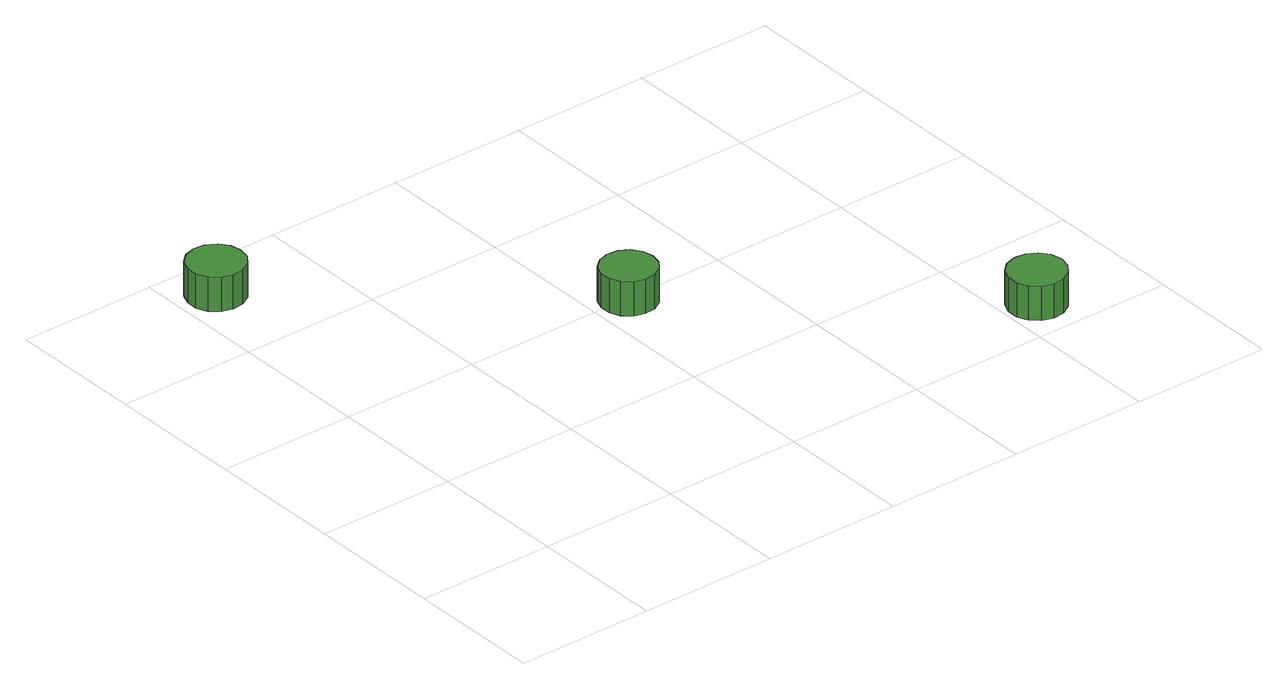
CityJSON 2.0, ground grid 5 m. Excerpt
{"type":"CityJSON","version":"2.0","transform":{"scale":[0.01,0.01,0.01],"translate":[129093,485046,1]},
"CityObjects":{
"tree1":{"type":"SolitaryVegetationObject","attributes":{"function":"something"},"geometry":[{"type":"MultiSurface","lod":"1","boundaries":[[[0,1,2,3,4,5,6,7,8,9,10,11,12,13,14]],[[15,16,17,18,19,20,21,22,23,24,25,26,27,28,29]],[[0,29,28,1]],[[1,28,27,2]],[[2,27,26,3]],[[3,26,25,4]],[[4,25,24,5]],[[5,24,23,6]],[[6,23,22,7]],[[7,22,21,8]],[[8,21,20,9]],[[9,20,19,10]],[[10,19,18,11]],[[11,18,17,12]],[[12,17,16,13]],[[13,16,15,14]],[[14,15,29,0]]]}]},
"tree2":{"type":"SolitaryVegetationObject","attributes":{"function":"something"},"geometry":[{"type":"MultiSurface","lod":"1","boundaries":[[[30,31,32,33,34,35,36,37,38,39,40,41,42,43,44]],[[45,46,47,48,49,50,51,52,53,54,55,56,57,58,59]],[[30,59,58,31]],[[31,58,57,32]],[[32,57,56,33]],[[33,56,55,34]],[[34,55,54,35]],[[35,54,53,36]],[[36,53,52,37]],[[37,52,51,38]],[[38,51,50,39]],[[39,50,49,40]],[[40,49,48,41]],[[41,48,47,42]],[[42,47,46,43]],[[43,46,45,44]],[[44,45,59,30]]]}]},
"tree3":{"type":"SolitaryVegetationObject","attributes":{"function":"something"},"geometry":[{"type":"MultiSurface","lod":"1","boundaries":[[[60,61,62,63,64,65,66,67,68,69,70,71,72,73,74]],[[75,76,77,78,79,80,81,82,83,84,85,86,87,88,89]],[[60,89,88,61]],[[61,88,87,62]],[[62,87,86,63]],[[63,86,85,64]],[[64,85,84,65]],[[65,84,83,66]],[[66,83,82,67]],[[67,82,81,68]],[[68,81,80,69]],[[69,80,79,70]],[[70,79,78,71]],[[71,78,77,72]],[[72,77,76,73]],[[73,76,75,74]],[[74,75,89,60]]]}]}
},
"vertices":[
[238,1832,192],[230,1873,192],[205,1908,192],[168,1929,192],[126,1933,192],[86,1920,192],[55,1892,192],[38,1853,192],[38,1811,192],[55,1772,192],[86,1744,192],[126,1731,192],[168,1736,192],[205,1757,192],[230,1791,192],[230,1791,65],[205,1757,65],[168,1736,65],[126,1731,65],[86,1744,65],[55,1772,65],[38,1811,65],[38,1853,65],[55,1892,65],[86,1920,65],[126,1933,65],[168,1929,65],[205,1908,65],[230,1873,65],[238,1832,65],
[1204,959,216],[1196,999,216],[1172,1032,216],[1137,1052,216],[1096,1056,216],[1058,1044,216],[1027,1017,216],[1011,979,216],[1011,939,216],[1027,902,216],[1058,874,216],[1096,862,216],[1137,866,216],[1172,886,216],[1196,919,216],[1196,919,89],[1172,886,89],[1137,866,89],[1096,862,89],[1058,874,89],[1027,902,89],[1011,939,89],[1011,979,89],[1027,1017,89],[1058,1044,89],[1096,1056,89],[1137,1052,89],[1172,1032,89],[1196,999,89],[1204,959,89],
[2178,108,234],[2169,150,234],[2144,184,234],[2108,205,234],[2066,209,234],[2026,196,234],[1994,168,234],[1977,130,234],[1977,87,234],[1994,49,234],[2026,20,234],[2066,7,234],[2108,12,234],[2144,33,234],[2169,67,234],[2169,67,107],[2144,33,107],[2108,12,107],[2066,7,107],[2026,20,107],[1994,49,107],[1977,87,107],[1977,130,107],[1994,168,107],[2026,196,107],[2066,209,107],[2108,205,107],[2144,184,107],[2169,150,107],[2178,108,107]
]}
